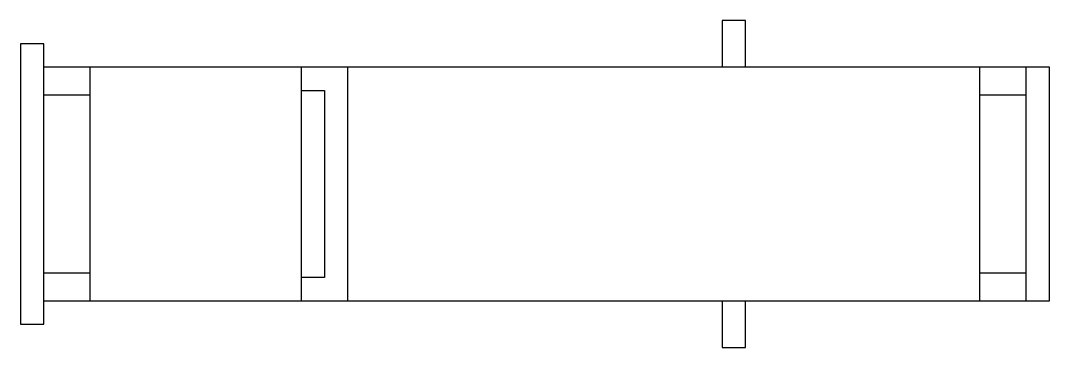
# Model space of a CAD drawing. Header units: millimetres. Extents: x 1376.462 to 1377.342, y 2707.605 to 2707.885.
import ezdxf

# ---------------------------------------------------------------- set-up
doc = ezdxf.new("R2010")
doc.units = ezdxf.units.MM
doc.header["$LTSCALE"] = 10
doc.layers.add('Equipam_fitness', color=1, linetype='Continuous')

msp = doc.modelspace()

# ---------------------------------------------------------------- linework, layer by layer
at = {"layer": 'Equipam_fitness'}
for p, q in [((1377.08234, 2707.88466), (1377.06234, 2707.88466)), ((1377.06234, 2707.88466), (1377.06234, 2707.84466)), ((1377.08234, 2707.84466), (1377.08234, 2707.88466)), ((1376.48234, 2707.86466), (1376.46234, 2707.86466)), ((1376.46234, 2707.86466), (1376.46234, 2707.62466)), ((1376.48234, 2707.84466), (1376.48234, 2707.86466)), ((1377.34234, 2707.84466), (1376.48234, 2707.84466)), ((1376.48234, 2707.64466), (1376.48234, 2707.84466)), ((1376.52186, 2707.64466), (1376.52186, 2707.84466)), ((1376.70234, 2707.84466), (1376.70234, 2707.64466)), ((1376.74234, 2707.84466), (1376.70234, 2707.84466)), ((1376.74234, 2707.64466), (1376.74234, 2707.84466)), ((1377.28282, 2707.64466), (1377.28282, 2707.84466)), ((1377.32234, 2707.64466), (1377.32234, 2707.84466)), ((1377.34234, 2707.64466), (1377.34234, 2707.84466)), ((1376.70234, 2707.82466), (1376.72234, 2707.82466)), ((1376.72234, 2707.82466), (1376.72234, 2707.66466)), ((1376.52186, 2707.82066), (1376.48234, 2707.82066)), ((1377.32234, 2707.82066), (1377.28282, 2707.82066)), ((1376.48234, 2707.66866), (1376.52186, 2707.66866)), ((1376.72234, 2707.66466), (1376.70234, 2707.66466)), ((1377.28282, 2707.66866), (1377.32234, 2707.66866)), ((1376.48234, 2707.64466), (1377.34234, 2707.64466)), ((1376.48234, 2707.62466), (1376.48234, 2707.64466)), ((1376.70234, 2707.64466), (1376.74234, 2707.64466)), ((1377.06234, 2707.64466), (1377.06234, 2707.60466)), ((1377.08234, 2707.60466), (1377.08234, 2707.64466)), ((1376.46234, 2707.62466), (1376.48234, 2707.62466)), ((1377.06234, 2707.60466), (1377.08234, 2707.60466))]:
    msp.add_line(p, q, dxfattribs=at)

doc.saveas('drawing.dxf')
